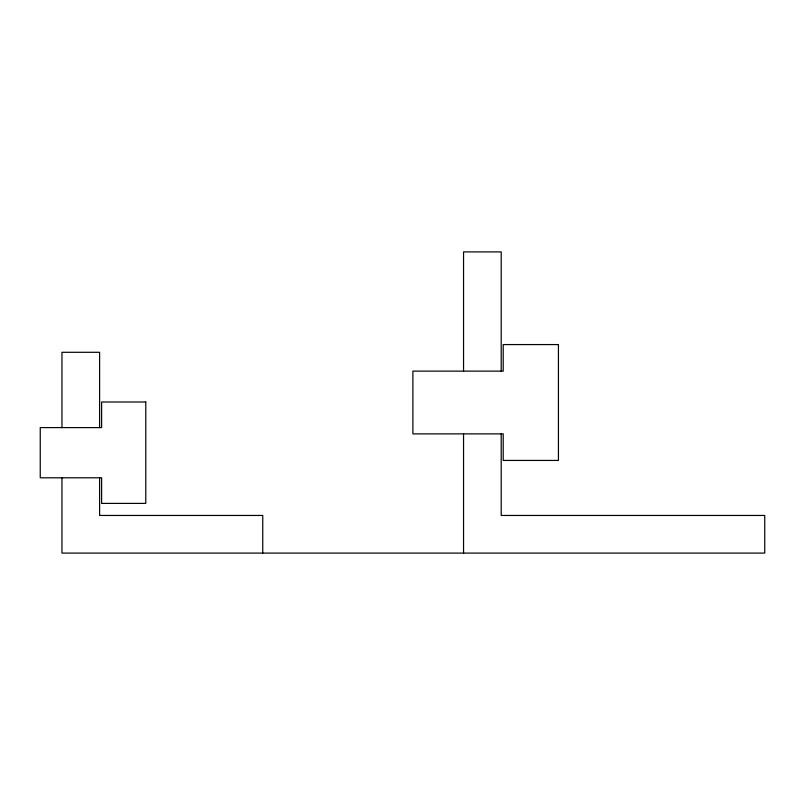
<?xml version="1.0" encoding="UTF-8"?>
<svg xmlns="http://www.w3.org/2000/svg" width="805" height="805" viewBox="0 0 805 805"><rect width="100%" height="100%" fill="white"/><g stroke="black" fill="none" stroke-linecap="round" stroke-linejoin="round"><path stroke-width="1.21" d="M501.203 371.125L501.203 251.905L463.549 251.905L463.549 371.125M501.203 433.875L501.203 515.452L764.75 515.452L764.75 553.095L61.955 553.095L61.955 477.798M463.549 433.875L463.549 553.095M262.752 553.095L262.752 515.452L99.609 515.452L99.609 477.798M99.609 427.596L99.609 352.298L61.955 352.298L61.955 427.596M558.429 344.57L503.206 344.57L503.206 371.125L412.895 371.125L412.895 433.875L503.206 433.875L503.206 460.43L558.429 460.43L558.429 344.57M145.786 401.997L101.611 401.997L101.611 427.596L40.25 427.596L40.25 477.798L101.611 477.798L101.611 503.397L145.786 503.397L145.786 401.997"/></g></svg>
